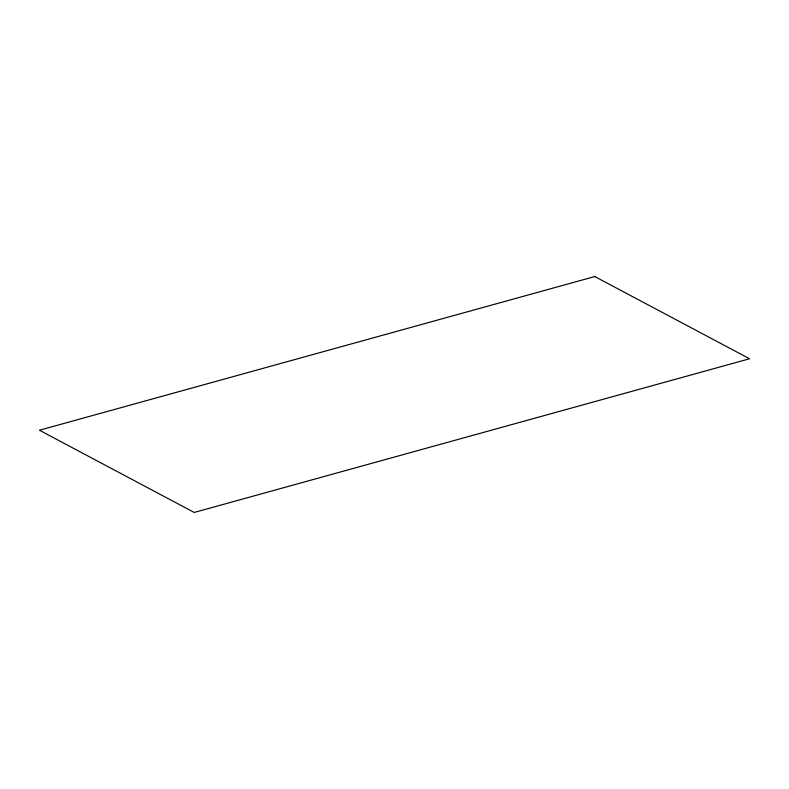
<?xml version="1.0" encoding="UTF-8"?>
<svg xmlns="http://www.w3.org/2000/svg" width="789" height="789" viewBox="0 0 789 789"><rect width="100%" height="100%" fill="white"/><g stroke="black" fill="none" stroke-linecap="round" stroke-linejoin="round"><path stroke-width="1.18" d="M594.778 276.544L39.45 430.232L194.222 512.456L749.55 358.768L594.778 276.544"/></g></svg>
